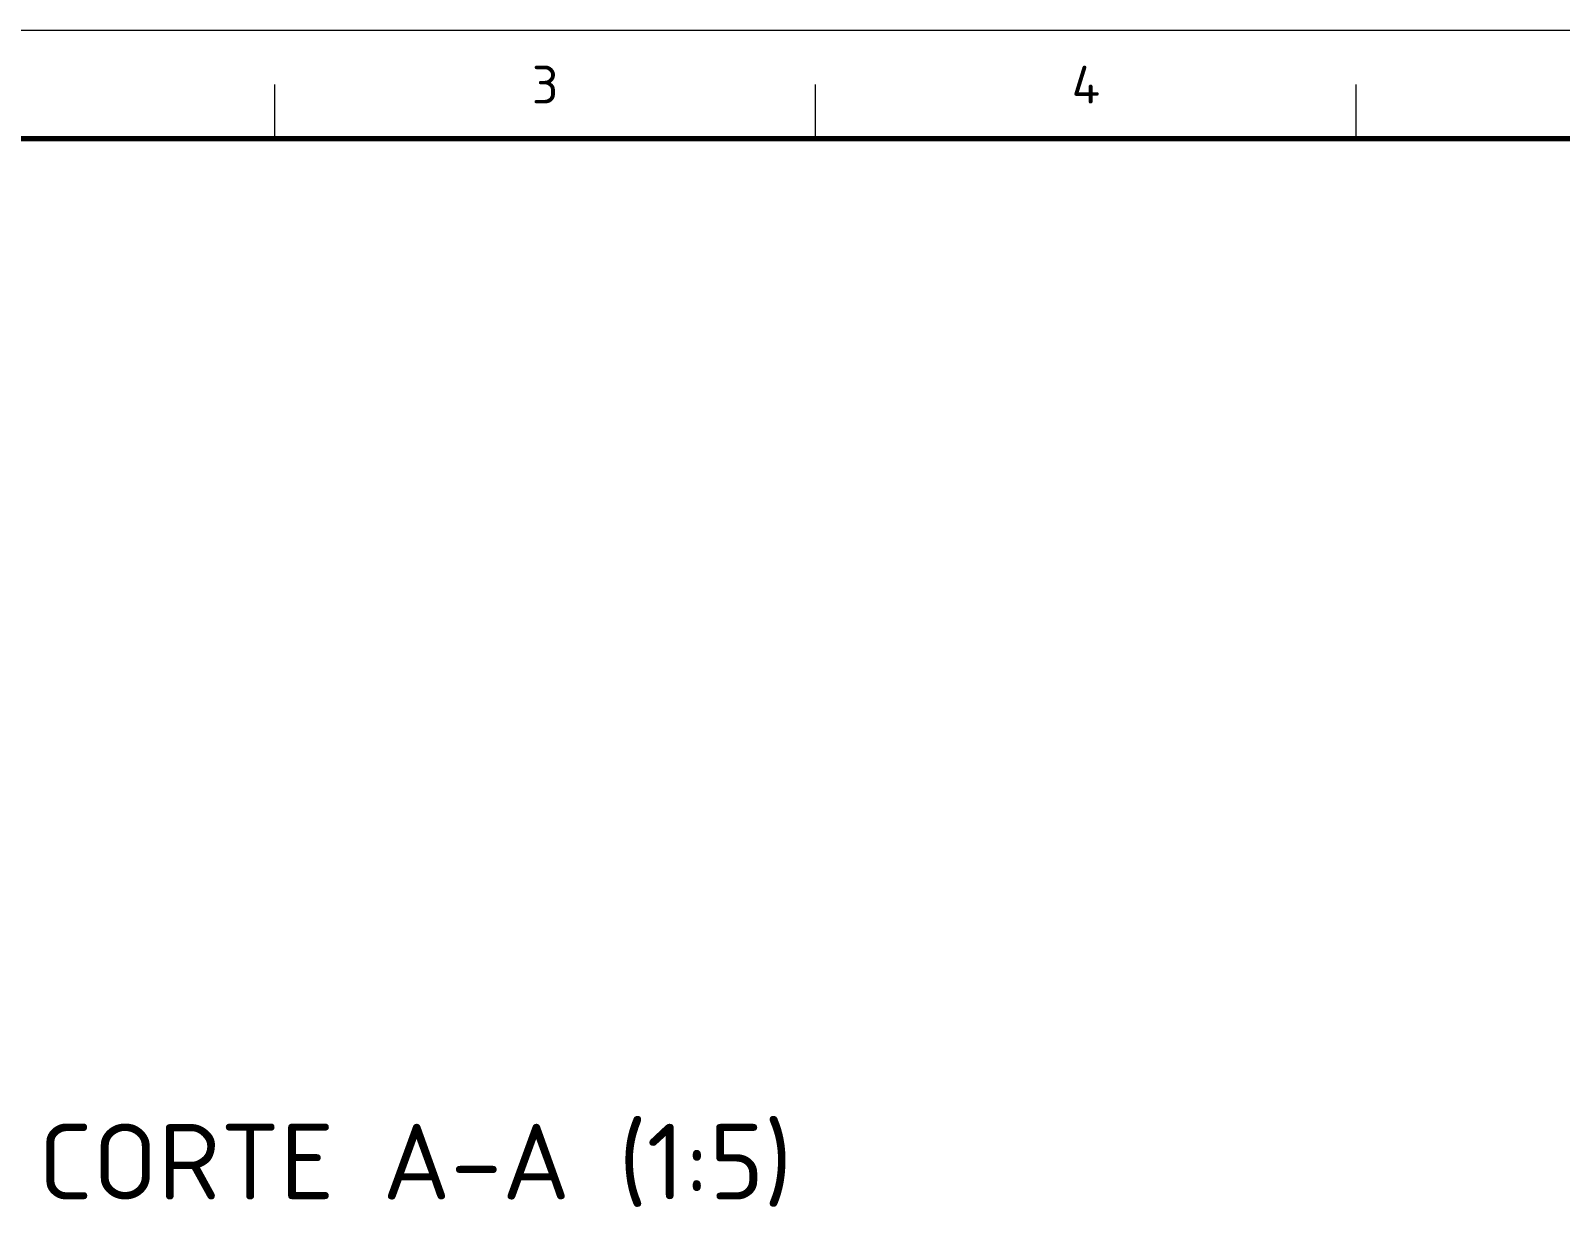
# Model space of a CAD drawing. Header units: millimetres. Extents: x 0 to 2382, y 0 to 420.
# Drawn here: x 728.4 to 869.9, y 309.1 to 420 of the extents above; entities that cross this region are included whole.
import ezdxf
from ezdxf.enums import TextEntityAlignment as Align

# ---------------------------------------------------------------- set-up
doc = ezdxf.new("R2010")
doc.units = ezdxf.units.MM
for name, color, linetype, lineweight in [('06-TEXTO', 7, 'CONTINUOUS', 25), ('07-RECUADRO', 7, 'CONTINUOUS', 70), ('08-FINA', 5, 'CONTINUOUS', 18)]:
    doc.layers.add(name, color=color, linetype=linetype, lineweight=lineweight)
doc.styles.add('ISO3098', font='isocpeur.ttf')

msp = doc.modelspace()

# ---------------------------------------------------------------- linework, layer by layer
at = {"layer": '07-RECUADRO'}
msp.add_lwpolyline([(679, 10), (1238, 10), (1238, 410), (679, 410)], close=True, dxfattribs=at)
at = {"layer": '08-FINA'}
for p, q in [((751, 410), (751, 415)), ((801, 410), (801, 415)), ((851, 410), (851, 415))]:
    msp.add_line(p, q, dxfattribs=at)
msp.add_lwpolyline([(654, 0), (1248, 0), (1248, 420), (654, 420)], close=True, dxfattribs=at)

# ---------------------------------------------------------------- texts
at = {"layer": '06-TEXTO', "style": 'ISO3098'}
for s, height, p in [('3', 3.5, (776, 415)), ('4', 3.5, (826, 415)), ('CORTE A-A (1:5)', 7, (764, 315.387))]:
    msp.add_text(s, height=height, dxfattribs=at).set_placement(p, align=Align.MIDDLE_CENTER)

doc.saveas('drawing.dxf')
